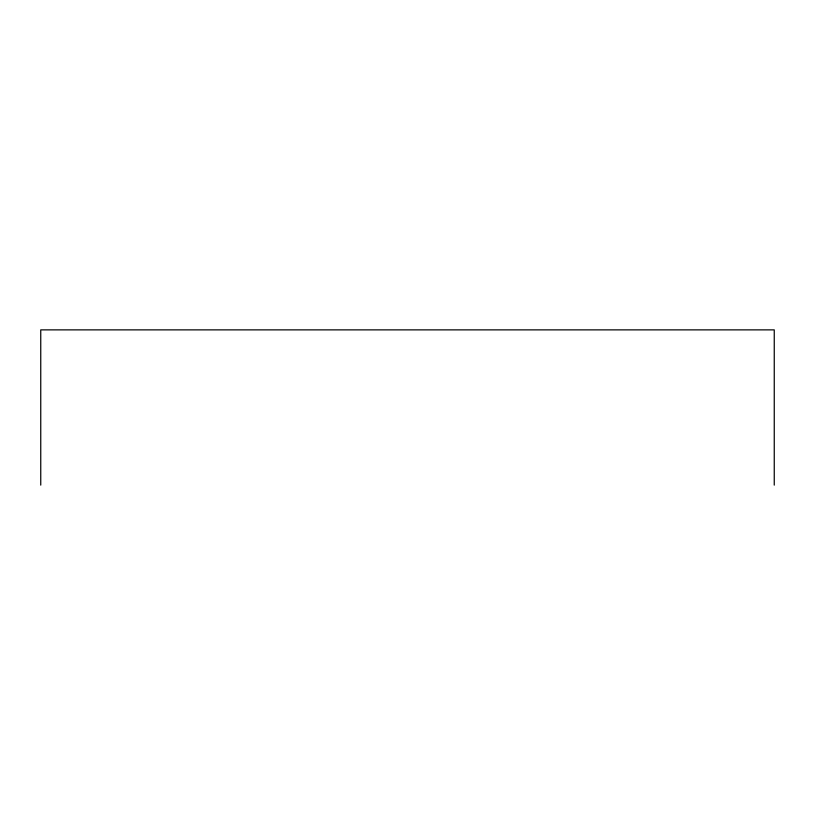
<?xml version="1.0" encoding="UTF-8"?>
<svg xmlns="http://www.w3.org/2000/svg" width="815" height="815" viewBox="0 0 815 815"><rect width="100%" height="100%" fill="white"/><g stroke="black" fill="none" stroke-linecap="round" stroke-linejoin="round"><path stroke-width="1.22" d="M774.25 485.129L774.25 329.871L40.75 329.871L40.75 485.129"/></g></svg>
